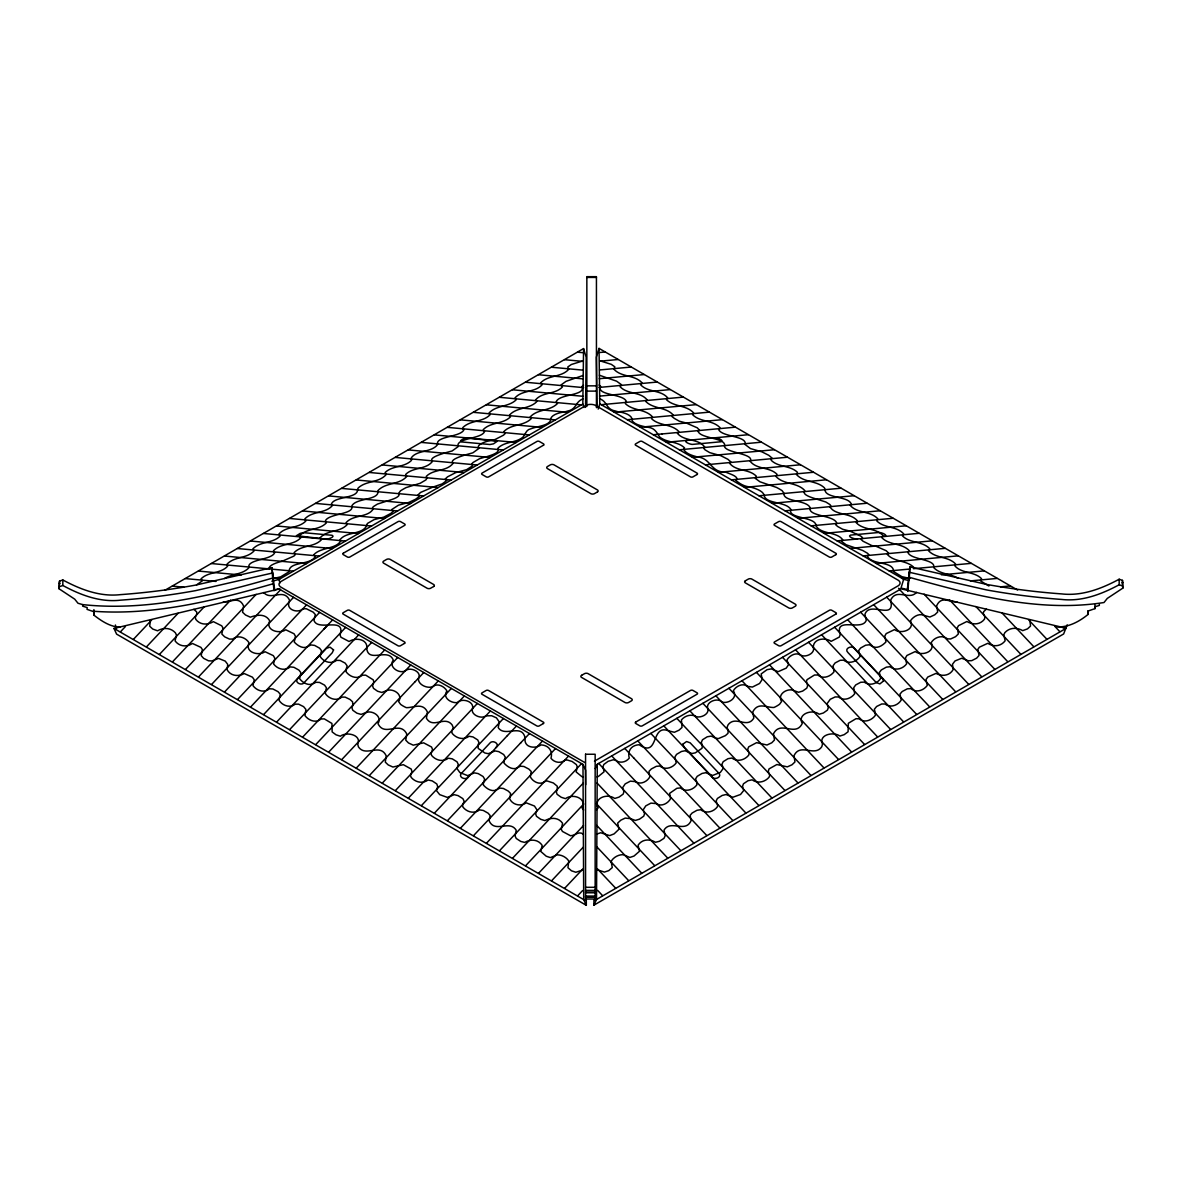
<?xml version="1.0" encoding="UTF-8"?>
<svg xmlns="http://www.w3.org/2000/svg" width="1182" height="1182" viewBox="0 0 1182 1182"><rect width="100%" height="100%" fill="white"/><g stroke="black" fill="none" stroke-linecap="round" stroke-linejoin="round"><path stroke-width="1.5" d="M274.697 590.409L271.949 567.641L195.547 585.12A588.991 480.911 0 0 1 120.298 594.649C99.938 596.984 80.376 589.404 62.823 579.963L59.514 581.13L59.1 588.828L74.702 599.141L77.997 603.248L82.666 604.608L82.666 606.159L87.202 607.563L87.04 609.365L93.984 611.788L93.91 615.157C101.534 621.052 110.074 626.785 120.003 627.243M1067.183 624.82L1063.637 633.966L593.911 905.161L593.94 899.679M596.526 899.458L597.265 764.266L901.142 588.828L1066.253 628.263L596.526 899.458L593.911 905.161M1029.847 620.033L1030.541 626.061L1027.498 628.883L1022.711 630.627C1016.83 627.273 1009.768 627.302 1004.818 632.68L1003.784 634.926L1005.158 640.777C1000.74 646.569 993.441 647.086 987.812 643.303L979.346 647.204L977.869 649.376L979.051 655.463L976.657 658.138L971.722 660.649L968.339 660.782L961.69 658.256L955.012 660.945L952.485 664.269L953.15 669.559C949.648 675.956 941.788 676.68 936.011 673.385L927.796 677.02L925.994 679.62L927.279 685.442C923.526 690.598 915.991 693.11 910.849 688.604L907.303 688.825L902.206 691.514L899.96 694.1L901.245 700.04C898.069 705.358 890.268 708.254 885.067 704.029L881.698 703.97L876.63 706.481L874.325 709.289L875.434 713.322M583.878 407.524L582.829 404.037L583.568 348.572L164.963 590.246M585.518 407.391L586.183 357.289L583.568 348.572M909.977 566.828L907.303 589.67M907.761 591.428L910.051 566.917L986.453 584.381A588.991 480.911 0 0 0 1061.702 593.911C1082.062 596.245 1101.624 588.666 1119.177 579.224L1122.486 580.392L1122.9 588.089L1107.298 598.402L1104.003 602.524C1038.756 612.778 972.121 594.841 909.401 577.333L909.401 571.807M611.301 862.195L611.478 860.792C613.96 857.068 618.644 854.542 623.136 854.689L629.873 857.452L634.01 856.049L639.462 851.291L638.073 845.219C642.181 838.998 649.745 838.762 655.493 842.264L659.482 841.274L663.988 838.319L665.156 835.822L664.033 830.104C670.652 819.185 685.383 833.62 691.13 820.589L690.096 815.373L692.105 813.039L696.966 810.291L700.66 809.714C705.935 813.851 713.189 812.137 717.282 806.937L717.666 805.105L716.1 801.056L717.4 798.456L722.202 795.442L726.029 794.526L732.884 797.244L740.523 794.481L743.759 790.433L742.532 786.311L743.463 783.784L748.014 780.726L752.121 779.839C757.573 783.755 764.695 782.262 769.054 777.254L769.733 775.318L768.27 771.344L769.039 768.891L776.899 764.518L787.315 766.867L791.999 764.784L794.954 761.976L794.023 755.697C800.303 742.385 814.428 757.514 821.815 746.684L822.495 744.084C818.358 734.583 833.65 731.348 839.87 736.046L844.17 734.672L848.085 731.776L848.321 723.295L855.975 718.7L859.196 718.848C864.249 723.207 871.681 720.385 875.286 715.435L875.434 713.352M859.521 653.764L860.008 656.498C856.536 661.817 848.868 664.373 843.593 660.162L840.121 660.31L835.083 662.969L833.088 665.717L834.004 671.819C830.252 676.769 822.894 679.369 817.796 675.011L814.472 675.011L807.011 679.68L806.419 681.689L807.661 685.752L806.759 688.175L802.637 691.086L798.471 692.283L793.654 690.48M504.123 760.469L505.335 757.174L503.665 754.53L498.774 751.634L495.14 750.939L488.269 753.673L484.886 752.993L478.267 748.457L477.868 745.65M325.331 691.692L325.582 693.937C329.335 698.961 336.707 701.384 341.805 697.114L345.129 697.114L349.961 699.434L352.576 701.812L352.842 705.196M345.986 669.736L346.237 671.982C349.99 676.887 357.348 679.606 362.446 675.188L365.77 675.173L373.231 679.842L373.822 681.851L372.581 685.915L373.482 688.338L377.605 691.248L381.771 692.445L386.588 690.643M59.1 588.828L59.514 581.13M557.328 789.31L557.239 786.193L553.368 782.972L546.808 780.874L544.237 781.849M366.922 647.899C367.351 638.679 355.206 637.394 349.089 641.501L340.933 637.231L340.047 634.926C346.119 616.058 318.032 631.956 313.984 620.432L315.313 614.551L313.26 612.187L306.315 608.745L302.843 608.819M1017.628 590.069L599.038 348.395L596.408 357.112L597.073 407.214M598.195 409.09L599.776 403.86L599.038 348.395M599.776 403.86L903.654 579.298L901.024 588.03L908.131 589.759M504.079 760.514L504.034 763.084C507.078 766.557 512.53 770.265 517.199 767.916M483.438 782.44L483.394 785.07C486.452 788.512 491.86 792.221 496.514 789.857M477.897 745.606L478.932 742.473L477.735 739.932L473.007 736.947L469.062 736.268C463.654 740.316 456.488 738.469 452.263 733.49L451.716 731.584L453.194 727.58L452.233 725.083C444.772 715.036 433.1 729.427 426.421 718.228L427.411 711.992C422.713 702.064 413.316 707.929 406.298 707.649A41.148 31.101 -24.7 0 1 400.624 704.369L398.63 701.635C403.372 694.469 392.971 687.983 386.632 690.598M366.701 648.091C368.075 663.796 388.198 647.204 393.266 660.088C387.903 667.298 400.225 674.833 406.18 670.297C410.45 666.84 421.915 671.878 418.635 677.951M325.36 691.647L326.498 687.85L324.548 685.117L319.509 682.428L316.008 682.28L312.476 683.979M346.016 669.706L347.153 665.88L345.159 663.132L340.12 660.472L336.648 660.339C331.359 664.506 323.72 661.994 320.233 656.66L320.721 653.927M352.812 705.24L351.926 707.855L352.812 710.279L356.905 713.174L361.101 714.401L365.932 712.583M857.423 521.572L857.172 520.568C850.139 512.353 835.024 515.736 829.897 506.664M418.561 678.054C417.187 684.526 427.869 689.269 433.129 686.432M557.283 789.369L556.308 791.881L557.091 794.289L561.228 797.274L565.484 798.648C573.078 793.004 587.173 798.515 582.12 808.045L583.672 809.995M595.3 768.551L597.265 764.266M472.593 708.535C474.218 701.236 461.926 697.676 457.109 702.625C450.918 703.29 442.112 697.513 446.929 690.997C444.668 686.668 437.754 682.782 433.203 686.358M704.9 447.431C699.064 438.182 684.393 441.832 677.419 433.336L678.631 432.42M472.534 708.639C470.318 714.386 480.409 719.011 484.975 716.381M320.765 653.853L321.548 650.721L319.613 648.194L314.634 645.402L310.925 644.929L307.305 646.805M836.753 523.478L836.516 522.474C832.822 515.086 807.528 516.298 810.158 507.772C806.922 499.676 782.661 502.158 783.888 493.101L782.115 490.663A41.148 12.707 16.7 0 0 776.441 487.398L759.967 481.798L755.342 478.415L756.332 476.198C748.915 468.648 736.312 471.662 729.545 463.226L731.037 462.103L727.92 459.31L720.857 455.705L709.747 452.647L705.004 449.81L703.807 448.362L704.841 447.431M483.468 782.381L484.679 779.145L483.054 776.5L478.163 773.589L474.499 772.88L467.629 775.614L459.901 772.585L457.035 768.581L458.276 764.414L457.05 761.843L452.292 758.859L448.362 758.209C442.984 762.287 435.803 760.41 431.607 755.446L431.075 753.51L432.538 749.506L431.563 747.024L423.644 742.828L413.242 745.162L408.484 742.961L405.766 740.183L406.756 733.948C399.679 720.001 384.741 737.642 377.974 723.606C382.613 716.484 372.374 709.909 365.977 712.539M683.787 449.382C685.575 453.711 692.844 455.779 697.587 456.976M625.411 402.456L625.5 403.756C633.124 410.996 645.342 408.869 652.434 416.803L651.504 418.635C659.172 426.111 671.154 423.599 678.719 431.371L678.675 432.405M447.505 820.618L520.981 742.547M495.568 747.807C500.932 744.069 492.229 738.986 489.496 743.522L461.748 772.998C457.153 777.165 466.373 781.125 468.56 776.485M272.023 573.107L195.547 590.645A588.991 480.911 0 0 1 120.298 600.19C99.938 602.51 80.376 594.945 62.823 585.489L59.514 586.671M328.271 624.495L250.643 706.969M120.446 631.809L125.41 626.534M133.463 639.314L151.71 619.929M146.494 646.835L178.054 613.31M159.511 654.355L204.368 606.691M172.513 661.861L230.653 600.101M185.618 669.308L256.139 594.383M198.576 676.902L280.533 589.818M211.608 684.437L293.535 597.338M224.61 691.943L306.566 604.859M237.626 699.448L319.598 612.379M332.615 619.885L323.646 629.4M263.675 714.489L345.632 627.406M276.691 722.01L358.648 634.926M289.708 729.53L371.68 642.447M302.725 737.036L384.697 649.967M315.757 744.571L397.713 657.473M328.759 752.077L410.73 664.993M341.775 759.583L414.705 682.103M414.793 682.058L423.777 672.528M356.358 768.005L438.3 680.906M369.375 775.525L451.347 688.441M382.377 783.016L464.363 695.962M395.409 790.551L477.365 703.467M408.425 798.072L490.397 710.988M421.442 805.577L503.414 718.508M434.459 813.098L507.447 735.544M507.388 735.632L516.445 726.029M520.508 743.064L529.462 733.549M460.507 828.139L542.479 741.055M473.524 835.644L555.496 748.575M486.526 843.15L568.527 756.096M499.558 850.685L581.544 763.616M512.663 858.132L583.199 783.193M525.621 865.726L583.76 803.967M538.623 873.232L583.48 825.583M551.639 880.753L583.199 847.228M564.671 888.273L582.918 868.888M577.688 895.793L582.652 890.504M815.772 525.31C820.219 534.722 836.472 531.191 842.692 539.716L841.303 541.238L846.209 544.799L862.609 550.428L867.425 553.206L868.755 554.535L867.425 556.486C872.375 565.07 892.159 561.199 893.533 570.492A5.57 1.714 16.7 0 0 893.607 571.6L901.91 576.668L909.785 578.471M596.57 809.818L598.122 807.882C593.054 798.278 607.179 792.886 614.758 798.471L619.013 797.111L623.15 794.127L623.933 791.718L622.53 787.833L625.204 783.873L630.39 781.139L636.005 781.686M666.633 398.644L666.53 399.767C674.168 407.066 686.432 404.909 693.642 412.917L692.593 414.69C700.158 422.314 712.155 419.758 719.779 427.426L720.178 428.298L718.597 429.421C721.567 437.148 747.585 435.73 745.044 444.462L750.526 448.613L761.843 451.82L768.788 455.306L772.23 458.247L770.767 459.37L771.536 460.625C778.968 467.511 790.182 465.28 797.466 472.312L796.52 474.558C803.967 482.773 816.393 480.365 824.312 487.723L825.006 489.023C824.061 498.228 846.223 496.085 850.597 502.793L851.336 504.034L850.109 505.261C857.231 513.697 870.233 510.624 877.783 518.75L876.822 520.937C884.254 528.517 896.547 525.798 903.742 533.909L903.196 534.752M816.038 525.236C814.753 516.431 787.389 518.942 790.847 509.368C785.454 501.138 765.685 504.212 764.119 495.317M583.524 385.184L581.972 386.514C586.198 395.985 558.672 393.724 556.161 401.924L557.564 403.047L557.091 403.934C549.482 411.173 537.249 409.046 530.157 416.98L531.087 418.812C523.434 426.288 511.437 423.777 503.887 431.548L505.187 433.513L503.517 435.168L494.992 439.556L491.387 440.162M1088.09 610.725L1088.09 614.418C1079.255 621.614 1068.676 627.317 1056.944 626.977M929.628 549.763L929.791 548.773C922.256 540.809 910.051 543.572 902.457 535.889L903.181 534.766M836.723 523.478L835.6 524.645L837.595 526.448L842.618 529.255L849.607 531.014M857.393 521.572L856.241 522.725C863.569 530.452 875.906 527.674 883.161 535.712L881.861 537.692C889.352 545.508 901.6 542.715 909.18 550.561L907.939 552.511C910.731 560.002 936.262 558.983 933.677 567.567C940.207 574.511 950.461 573.521 958.07 578.338M496.588 789.827L499.853 788.098L503.399 788.468L508.334 791.127L510.624 793.521L509.664 798.781C512.545 804.972 520.745 806.789 526.212 802.829L534.471 806.035L537.042 809.995L535.653 813.896L536.495 816.319L540.706 819.303L544.917 820.589C550.812 817.486 558.14 817.013 562.573 823.263L561.273 829.409L562.469 831.463L570.522 835.748C575.028 835.704 578.737 830.621 583.376 834.211M517.258 767.872L520.449 766.172L523.936 766.497L528.886 769.113L531.235 771.506L530.319 776.781C532.461 781.391 539.553 785.38 544.252 781.878M829.941 506.65L830.828 505.881L829.941 504.581L825.849 502.01L816.821 499.159M986.364 609.173L983.66 611.655L983.291 613.547L984.931 617.063L984.443 619.235C979.745 625.13 972.638 624.835 966.876 621.496L958.513 625.662L957.287 627.79L957.627 629.843M641.663 383.5L641.974 382.732C634.35 374.561 621.614 377.501 613.975 369.286L614.803 366.789L611.242 364.322L599.762 360.761M196.552 584.883L202.225 580.953L201.043 578.87C208.268 571.453 220.65 573.935 227.609 566.208L226.944 564.257C234.258 556.22 246.787 558.923 254.1 550.871L252.815 548.95C260.335 540.972 272.54 543.735 280.134 536.067L278.849 534.087C286.044 525.975 298.352 528.694 305.769 521.114L304.808 518.928C312.358 510.772 325.36 513.86 332.497 505.438L331.255 504.212L332.009 502.971C336.323 496.292 358.53 498.405 357.585 489.2L358.279 487.9C366.213 480.542 378.639 482.95 386.071 474.736L385.879 474.012M764.178 495.288C763.084 490.737 754.544 488.033 749.654 486.895M683.817 449.367L684.511 447.845C677.552 441.078 666.988 443.043 659.659 436.971C656.852 432.686 654.784 428.061 648.445 427.337C642.801 426.525 630.848 423.895 631.942 418.546C630.479 414.321 623.15 412.429 618.511 411.809A5.57 1.714 16.7 0 1 615.482 411.026C606.011 409.297 607.622 402.53 600.944 399.294A17.39 5.363 16.7 0 0 599.525 398.6M625.47 402.456L626.43 401.747C624.244 393.606 596.009 395.734 600.633 386.337L599.067 385.007M271.845 581.204L278.952 579.476L582.829 404.037M594.457 761.164L898.483 585.622A7.181 4.152 0 0 0 898.586 580.451L595.565 405.456A7.166 4.137 0 0 0 593.157 404.613A7.195 4.152 0 0 0 586.612 405.13L281.124 581.411A7.195 4.152 0 0 0 279.129 585.075A7.166 4.137 0 0 0 281.006 587.203L584.13 762.154A7.195 4.152 0 0 0 585.326 762.567M583.228 375.403L565.986 381.358L561.125 384.918L562.425 386.972C555.008 394.773 542.331 391.67 535.49 400.004L536.894 401.112L536.465 401.998C528.856 409.267 516.637 407.125 509.516 415.045L510.461 416.862C502.838 424.412 490.825 421.871 483.246 429.613L484.531 431.593C481.576 439.157 455.262 437.872 458.128 446.633L452.145 450.948L443.93 453.208M666.648 398.644L667.667 397.817C660.62 389.572 647.972 392.705 640.585 384.726L641.663 383.515M224.536 578.515C232.13 573.684 242.399 574.703 248.914 567.744C246.344 559.16 271.816 560.179 274.667 552.688L273.426 550.753C281.006 542.893 293.239 545.685 300.745 537.869L299.43 535.889C306.699 527.852 319.037 530.629 326.35 522.902L325.434 520.745C328.862 513.431 354.63 514.466 351.778 506.059C355.575 497.844 378.595 500.577 378.063 491.357L377.826 490.722C385.539 482.241 398.807 485.137 406.608 476.671L406.505 475.977M596.866 834.049L600.707 832.749L604.962 834.137M307.217 646.864C302.548 649.021 297.376 645.387 294.259 642.062L295.47 636.285L294.052 633.774L285.763 629.784C279.292 634.335 265.108 630.375 269.747 620.919C265.595 613.34 256.849 614.788 250.333 617.181L245.487 614.98L242.546 612.202L243.625 606.026C239.074 595.669 230.327 602.436 223.324 601.948M564.242 760.632C560.017 763.779 554.107 762.272 550.975 758.297C552.88 751.678 549.408 745.325 541.09 744.896C535.091 749.166 523.552 747.645 525.133 738.174C522.104 722.837 504.699 737.775 498.228 727.61L499.306 721.966L496.44 717.858L491.697 715.745L485.817 715.864M929.613 549.778L928.491 550.694C935.804 558.746 948.333 556.042 955.647 564.08L954.997 566.03C961.941 573.758 974.323 571.275 981.562 578.692L980.38 580.776L988.891 586.006M302.828 608.819C297.894 613.827 285.468 609.454 289.28 601.889A5.57 4.211 -24.7 0 0 289.147 599.437C283.311 588.71 272.008 599.939 264.635 593.467A17.39 13.15 -24.7 0 1 263.571 592.566M281.951 561.347L293.904 556.087L295.323 554.565L294.111 552.629C301.691 544.799 313.91 547.576 321.401 539.775L320.086 537.795C327.37 529.772 339.662 532.535 347.006 524.823L346.09 522.651C353.108 514.451 368.282 517.805 373.349 508.748L315.609 503.414M312.447 684.023C307.689 685.708 302.282 682.428 299.578 678.586L300.893 672.647L298.928 670.12L293.934 667.313L290.225 666.884C284.965 671.258 277.548 669.189 273.574 663.959L274.815 658.182L273.323 655.641L265.034 651.725C258.533 656.365 244.452 652.228 249.062 642.816C245.826 637.467 237.966 634.645 232.765 639.034L229.559 639.107L224.683 636.847L221.861 634.069L222.955 627.952L221.728 625.825L213.381 621.658C207.604 625.012 200.497 625.293 195.798 619.398L195.311 617.24L196.951 613.709L196.581 611.818L193.878 609.336M1094.96 604.933L1094.96 608.627L1088.016 611.05L1088.09 614.418M271.949 567.641L273.278 583.716C215.065 600.412 154.133 615.792 93.23 611.227M1122.9 588.089L1122.486 585.932L1119.177 584.765C1101.624 594.206 1082.062 601.771 1061.702 599.451A588.991 480.911 0 0 1 986.453 589.907L910.051 572.443M956.918 601.786C949.855 602.554 941.345 595.152 936.617 605.864L937.001 607.932M1122.058 582.815L1122.9 582.563M491.298 440.162C487.944 440.96 475.415 444.181 478.784 448.539L472.859 452.824L464.585 455.114M582.844 360.938L571.349 364.499L567.803 366.967L568.616 369.464C560.992 377.679 548.256 374.738 540.617 382.909L542.006 384.918C534.619 392.882 521.971 389.75 514.924 397.994L516.061 399.944C508.437 407.243 496.159 405.086 488.964 413.094L489.998 414.867C482.433 422.491 470.436 419.95 462.812 427.603L462.723 428.77M274.475 589.936L279.794 588.636M586.302 899.842L586.331 905.323L116.604 634.128L113.989 628.425L279.1 588.991L582.977 764.429L585.592 770.132L585.681 784.745M582.992 869.952L575.841 872.257L571.497 870.809L567.951 867.736L568.764 860.954C566.281 857.231 561.598 854.704 557.106 854.867L550.369 857.615L546.232 856.211L540.78 851.454L542.169 845.381C538.061 839.161 530.496 838.924 524.749 842.426L520.76 841.436L516.253 838.481L515.086 835.984L516.209 830.266C509.59 819.348 494.815 833.635 489.112 820.751L490.146 815.536L488.136 813.201L483.29 810.453L479.582 809.877C474.337 813.94 467.112 812.359 462.96 807.099L462.576 805.267L464.142 801.219L462.842 798.618L458.04 795.604L454.213 794.688L447.357 797.407L439.719 794.644L436.483 790.595L437.709 786.488L436.779 783.947L432.228 780.903L428.12 780.002C422.639 783.917 415.562 782.44 411.188 777.416L410.509 775.481L411.971 771.521L411.203 769.054L403.343 764.68L392.926 767.029L388.243 764.946L385.288 762.139L386.218 755.859C379.939 742.547 365.799 757.662 358.427 746.847L357.747 744.246C361.958 734.805 346.444 731.392 340.372 736.209L336.072 734.835L332.157 731.939L331.935 723.458L324.267 718.863L321.046 719.011C315.978 723.443 308.561 720.503 304.956 715.598L305.916 709.451L303.611 706.644L298.544 704.132L295.175 704.191C289.974 708.432 282.173 705.521 278.996 700.202L280.282 694.262L278.036 691.677L272.939 688.988L269.393 688.766C264.266 693.243 256.701 690.79 252.963 685.604L254.248 679.783L252.446 677.183L244.231 673.548C238.454 676.843 230.593 676.134 227.092 669.721L227.757 664.432L225.23 661.107L218.552 658.418L211.903 660.945L208.52 660.812L203.585 658.315L201.191 655.626L202.373 649.539L200.896 647.367L192.43 643.466C186.8 647.248 179.501 646.731 175.084 640.94L176.458 635.089L175.424 632.843C170.474 627.465 163.411 627.435 157.531 630.789L152.744 629.046L149.7 626.224L150.395 620.195M485.669 457.05C488.905 455.883 500.474 453.016 497.888 449.012L498.08 448.022C505.039 441.255 515.618 443.22 522.946 437.148C525.709 434.104 525.975 429.524 531.132 428.697C537.027 426.362 551.329 425.357 550.664 418.724C552.127 414.498 559.455 412.607 564.095 411.986M272.82 578.663L280.681 576.846L288.999 571.778A5.57 1.714 -16.7 0 0 289.147 570.743M443.885 453.208C440.768 454.376 428.372 457.73 432.39 461.512C425.623 469.948 413.035 466.92 405.618 474.47L406.386 475.888M464.556 455.114C461.438 456.282 448.997 459.665 453.046 463.418C446.279 471.854 433.676 468.826 426.274 476.376L427.042 477.794M386.47 501.257C389.41 500.193 401.688 497.267 398.718 493.278L400.476 490.855A41.148 12.707 -16.7 0 1 406.15 487.575L420.157 483.29L425.963 479.877L427.086 477.809M484.827 457.138L479.626 458.675L473.036 462.487L471.766 463.891L472.564 465.871L466.58 469.682L455.661 472.637L447.505 476.863L445.186 479.035L446.781 480.498L442.186 483.881L433.055 487.073M386.425 501.242L377.442 504.079L373.335 506.664L372.433 507.965L373.32 508.733M432.952 487.073L420.526 492.466L417.97 494.948L419.182 496.573L415.562 499.247L408.765 502.439L398.452 505.187L391.759 509.545L393.118 511.451L390.814 513.431L383.795 517.14L374 519.666L367.41 523.463L366.553 525.414M884.505 536.347C889.13 535.283 880.162 531.811 878.241 532.535L850.493 535.106C846.667 536.628 855.532 539.657 857.511 538.844M281.907 561.347C278.612 562.056 267.605 565.218 269.333 568.985M661.757 433.971L735.248 427.175M687.185 440.502C682.191 441.374 691.263 445.097 693.243 444.329L721.005 441.758C724.891 440.31 716.129 437.251 714.179 438.005M850.139 548.404L932.096 540.839M600.101 352.472L605.066 352.014M599.821 361.204L618.068 359.52M599.54 369.966L631.099 367.055M599.259 378.713L644.116 374.561M598.978 387.445L657.118 382.067M599.555 396.118L670.091 389.602M601.195 404.687L683.181 397.122M614.212 412.193L696.213 404.643M627.243 419.713L709.23 412.149M640.275 427.234L722.232 419.669M653.277 434.754L662.245 433.912M666.308 442.275L748.295 434.71M679.325 449.795L761.297 442.216M692.357 457.301L774.328 449.736M705.373 464.822L787.33 457.242M718.39 472.342L800.377 464.777M731.407 479.848L813.379 472.283M744.453 487.383L826.381 479.789M758.977 495.775L840.978 488.225M772.023 503.31L853.98 495.731M785.04 510.816L866.982 503.237M798.042 518.322L880.029 510.772M811.074 525.842L893.031 518.277M824.09 533.363L906.062 525.798M837.122 540.883L919.064 533.304M863.156 555.909L945.127 548.345M876.172 563.43L958.129 555.85M889.204 570.965L910.022 569.015M913.479 568.69L971.146 563.371M902.221 578.471L909.859 577.762M941.419 574.836L984.178 570.891M970.437 580.894L997.135 578.426M1000.533 586.833L1010.241 585.947M586.848 277.43L596.437 277.43M586.848 385.849L596.437 385.849M586.848 391.109L596.437 391.109M585.563 754.249L595.152 754.249L595.152 900.123M585.563 887.298L595.152 887.298M585.563 890.386L595.152 890.386M585.563 892.114L595.152 892.114M585.563 892.779L595.152 892.779M585.563 896.296L595.152 896.296M585.563 896.503L595.152 896.503M585.563 897.182L595.152 897.182M585.563 899.014L595.152 899.014M686.195 422.993L679.355 421.22L674.42 418.443L672.13 416.685L673.09 414.867C665.954 406.948 653.735 409.09 646.126 401.821L645.712 400.934L647.101 399.826C640.275 391.478 627.583 394.581 620.166 386.795L621.481 384.726L616.605 381.18L599.377 375.226M875.478 546.069L871.828 545.582L863.126 541.282L861.19 539.583L862.505 537.603L860.688 536.037L849.666 530.999M749.536 486.895C744.394 486.496 739.518 483.689 735.81 480.32C740.375 476.656 728.467 473.539 725.645 472.091C710.485 472.578 711.342 458.527 697.764 456.961M250.495 541.016L323.986 547.798M529.314 434.932L447.343 427.352M577.54 352.192L582.504 352.65M564.523 359.697L582.77 361.382M551.492 367.233L583.051 370.143M538.475 374.738L583.332 378.89M525.473 382.244L583.613 387.622M512.515 389.779L583.051 396.295M499.41 397.3L581.396 404.865M486.378 404.82L568.379 412.37M473.376 412.326L555.348 419.891M460.359 419.846L542.331 427.411M434.311 434.887L516.298 442.452M421.294 442.393L503.266 449.973M408.278 449.914L490.249 457.478M395.261 457.419L477.218 464.999M382.229 464.954L464.216 472.519M369.227 472.46L451.199 480.025M356.21 479.966L438.153 487.56M341.613 488.402L423.629 495.952M328.611 495.908L410.582 503.488M397.566 510.993L373.349 508.748M302.562 510.949L384.549 518.499M289.56 518.455L371.532 526.02M276.544 525.975L358.501 533.54M263.527 533.481L345.484 541.061M323.499 547.754L332.452 548.581M237.479 548.522L319.45 556.087M224.462 556.042L306.419 563.607M211.46 563.548L293.387 571.142M198.428 571.069L241.187 575.013M272.732 577.939L280.37 578.648M185.456 578.604L216.07 581.426M172.365 586.124L183.816 587.173M656.675 803.642L650.957 803.11L645.771 805.873L643.2 809.833L644.589 813.733L643.747 816.156L639.536 819.141L635.325 820.426L630.627 818.712M686.24 423.008L697.291 427.825L699.567 430.263L698.074 431.415C700.941 438.95 727.314 437.68 724.477 446.456C726.103 453.09 754.884 453.593 750.201 461.335C756.982 469.771 769.571 466.742 776.988 474.278L775.983 476.494C783.784 484.945 797.052 482.064 804.779 490.545L804.543 491.18C801.765 495.125 813.674 498.139 816.777 499.173M875.537 546.054L886.234 550.738L888.775 553.309L887.283 554.388C894.405 562.484 907.022 559.913 914.247 567.833M688.751 752.328L691.972 753.51L695.356 752.831L701.99 748.295L702.404 745.502L676.828 718.346M82.666 604.608C146.745 611.449 211.297 595.772 272.599 578.072L272.599 572.546M597.25 869.789L604.401 872.08L608.745 870.646L612.291 867.573L611.286 862.225M903.654 579.298L908.973 580.598M1060.815 627.007L1066.134 628.307M59.1 583.302L59.942 583.553M908.722 577.451L910.125 577.895M314.501 555.629L313.836 554.713C320.706 547.015 336.397 549.364 340.859 540.647M872.937 646.643L869.317 644.766L865.608 645.224L860.629 648.032L858.693 650.543L859.477 653.69M668.421 730.801C650.484 723.739 659.334 758.534 639.152 744.734C630.833 745.148 627.361 751.516 629.267 758.135C626.135 762.094 620.225 763.616 615.999 760.469M715.538 738.115L718.361 738.602L725.408 735.647L727.979 733.328L728.201 730.225L702.876 703.305M635.99 781.716C640.688 785.217 647.78 781.228 649.923 776.618L649.287 774.461M800.391 654.931C804.898 658.093 814.886 653.676 813.541 647.928M793.624 690.436C787.271 687.821 776.869 694.307 781.612 701.473L779.618 704.206A41.148 31.101 24.7 0 1 773.944 707.486C766.66 707.752 757.987 701.739 752.831 711.83L753.008 713.884M923.896 615.364C919.108 613.03 913.095 616.738 910.509 620.757C915.208 630.08 900.847 634.379 894.478 629.622L886.19 633.611L884.771 636.123L885.983 641.9C882.88 645.224 877.694 648.859 873.025 646.702M695.075 715.997C690.391 713.987 684.57 716.041 681.438 719.927L682.014 727.447L678.985 730.21L674.39 732.279L668.48 730.831M314.545 555.643L315.166 556.663C310.423 565.262 290.063 561.391 289.117 570.729M462.738 428.785L463.994 429.598C461.024 437.325 435.02 435.907 437.562 444.639C431.223 453.046 415.547 449.603 410.73 458.852M604.992 834.152L609.72 835.585L614.108 833.886L618.969 829.247L617.669 823.1L620.846 820.16L625.219 818.092L630.582 818.668M695.267 716.218C699.833 718.848 709.924 714.223 707.708 708.476M747.127 686.269L752.402 687.067L759.568 683.492L762.124 679.547L761.193 673.917L767.044 669.677L771.329 668.894L778.125 671.672L786.237 668.125L788.527 664.712L786.976 659.925C789.31 655.774 795.737 652.021 800.332 654.887M410.745 458.867L411.824 459.547L411.055 460.817C403.623 467.673 392.424 465.442 385.14 472.49L385.849 473.997M715.509 738.085L711.18 736.105L707.235 736.785L702.507 739.769L701.31 742.311L702.344 745.443L758.8 805.415M340.815 540.632L339.899 539.893C346.208 531.235 362.061 535.121 366.819 525.488M923.955 615.423L929.909 617.019L934.755 614.817L937.695 612.04L937.031 607.976M113.989 628.425L583.716 899.62L586.331 905.323M656.704 803.686C661.388 807.158 668.377 803.154 670.578 798.618L669.618 793.358L676.858 788.305L680.389 787.936C685.575 792.221 692.962 790.108 696.848 784.907L696.804 782.277M688.707 752.284L685.102 750.762L681.467 751.471L676.577 754.367L674.907 757.012L676.207 762.922C672.336 768.182 664.845 770.236 659.807 766.01L656.306 766.335L651.356 768.95L649.007 771.344L649.258 774.387M747.039 686.195C742.503 682.62 735.573 686.506 733.313 690.835C738.395 697.587 728.26 704.147 722.054 702.049C717.592 697.217 705.802 701.842 707.649 708.373M856.108 628.735L929.599 706.806M650.78 733.387L732.737 820.456M1054.832 626.357L1059.796 631.646M1028.547 619.767L1046.779 639.152M1002.188 613.148L1033.748 646.672M975.874 606.529L1020.731 654.193M949.589 599.924L1007.729 661.698M924.102 594.221L994.623 669.145M899.724 589.655L981.666 676.739M886.707 597.176L968.634 684.275M873.675 604.696L955.632 691.78M860.644 612.217L942.615 699.286M847.642 619.723L856.595 629.238M834.61 627.243L916.567 714.327M821.593 634.764L903.55 721.847M808.562 642.284L890.534 729.368M795.545 649.805L877.532 736.874M782.528 657.31L864.485 744.409M769.512 664.831L851.483 751.9M756.465 672.366L838.466 759.42M741.941 680.743L823.884 767.842M728.895 688.279L810.867 775.362M797.865 782.853L715.878 695.799M784.833 790.389L728.127 730.166L727.048 727.418L728.023 724.921C735.47 714.874 747.157 729.264 753.821 718.065L753.052 713.928M689.845 710.825L771.816 797.894M663.796 725.866L745.783 812.935M637.763 740.892L719.735 827.976M633.685 757.884L706.718 835.482M624.746 748.413L633.803 758.031M611.715 755.933L693.716 842.988M598.698 763.454L680.684 850.523M597.043 783.031L667.579 857.969M596.482 803.804L654.621 865.564M596.762 825.42L641.619 873.07M597.043 847.066L628.602 880.59M597.324 868.726L615.571 888.11M597.59 890.342L602.554 895.616M696.774 782.218L695.563 778.982L697.188 776.338L702.078 773.427L705.743 772.718L712.613 775.451L720.34 772.422L723.207 768.418L721.966 764.252L723.192 761.681L727.949 758.696L731.88 758.046C737.258 762.124 744.438 760.248 748.634 755.268L749.166 753.348L747.704 749.344L748.679 746.861L756.598 742.665L767 745L771.757 742.798L774.476 740.021L773.486 733.786C780.548 719.853 795.501 737.479 802.268 723.443C796.934 714.091 812.359 708.668 819.156 714.238L823.337 713.012L827.43 710.116L828.316 707.693L827.075 703.645L830.281 699.271L835.113 696.952L838.452 696.952C843.564 701.325 850.907 698.725 854.66 693.775L853.744 687.688L855.694 684.954L860.732 682.265L864.234 682.117C869.538 686.269 877.221 683.802 880.664 678.424L879.349 672.484L881.314 669.958L886.308 667.15L890.016 666.722C895.276 671.036 902.708 669.071 906.668 663.796L905.427 658.019L906.919 655.478L915.208 651.563C921.605 656.394 935.863 651.932 931.18 642.653C934.43 637.246 942.276 634.557 947.476 638.871L950.683 638.945L955.558 636.684L958.38 633.907L957.671 629.888M278.952 579.476L280.001 582.962M115.408 624.997L116.457 628.484M813.319 647.721C812.847 638.576 825.11 637.128 831.153 641.338L839.309 637.068L840.195 634.764C834.137 615.896 862.21 631.794 866.258 620.269L864.928 614.389C869.287 600.574 894.286 620.402 890.962 601.727A5.57 4.211 24.7 0 1 891.095 599.274C896.916 588.68 908.249 599.688 915.607 593.305A17.39 13.15 24.7 0 0 916.671 592.389M274.061 590.749L273.278 583.716M1094.96 608.627L1094.798 606.824L1099.334 605.42L1099.334 603.869M582.977 764.429L583.716 899.62M1122.486 580.392L1122.486 585.932M1119.177 579.224L1119.177 584.765M596.437 407.657L596.437 276.677L586.848 276.677L586.848 406.475M585.563 754.131L585.563 900.123M93.91 609.617L93.91 615.157M62.823 579.963L62.823 585.489M898.586 588.267A7.181 4.152 0 0 1 900.078 590.468M564.154 411.971A5.57 1.714 -16.7 0 0 567.124 411.203C576.506 409.474 575.013 402.707 581.662 399.472A17.39 5.363 -16.7 0 1 583.066 398.777M564.302 760.602A5.57 4.211 -24.7 0 1 567.271 760.011L572.132 761.489L576.388 764.606L577.244 766.822L576.181 771.964L581.81 776.574A17.39 13.15 -24.7 0 0 583.214 777.106M615.94 760.44A5.57 4.211 24.7 0 0 612.97 759.849L608.109 761.326L603.854 764.444L602.997 766.66L604.061 771.802L598.432 776.411A17.39 13.15 24.7 0 1 597.028 776.943M682.915 744.143L684.009 746.935L711.682 776.323C713.869 780.962 723.088 777.002 718.493 772.836L690.17 742.828L686.565 741.528L682.915 744.143M333.56 649.923L332.26 652.745L304.513 682.221C301.957 686.698 293.166 681.999 298.233 678.158L326.483 648.253L330.059 647.175L333.56 649.923M883.619 680.876L879.866 683.935L876.246 682.546L847.982 652.582C843.401 648.253 852.946 644.515 855.014 649.302L882.57 678.601L883.619 680.876M497.194 441.3L493.529 443.826L489.924 444.521L461.601 441.935C457.7 440.487 466.462 437.429 468.412 438.182L497.194 441.3M296.505 535.682L325.08 539.022C327.059 539.834 335.924 536.805 332.112 535.283L303.848 532.698L300.228 533.363L296.505 535.682M343.356 553.191L343.12 553.353A1.758 1.019 0 0 0 343.268 554.609L347.36 556.988A1.758 1.019 0 0 0 349.739 557.062L404.702 525.34A1.758 1.019 0 0 0 404.599 523.951L400.521 521.602A1.758 1.019 0 0 0 398.053 521.617L343.356 553.191M635.798 722.025L635.561 722.187A1.758 1.019 0 0 0 635.694 723.443L639.802 725.822A1.758 1.019 0 0 0 642.181 725.896L697.129 694.174A1.758 1.019 0 0 0 697.025 692.785L692.947 690.436A1.758 1.019 0 0 0 690.495 690.451L635.798 722.025M581.647 675.306L581.441 675.439A2.615 1.507 0 0 0 581.411 677.316L625.012 702.507A2.615 1.507 0 0 0 628.617 702.463L631.469 700.823A2.615 1.507 0 0 0 631.513 698.71L587.882 673.533A2.615 1.507 0 0 0 584.617 673.607L581.647 675.306M745.428 580.746L745.221 580.879A2.615 1.507 0 0 0 745.192 582.77L788.793 607.947A2.615 1.507 0 0 0 792.398 607.903L795.25 606.263A2.615 1.507 0 0 0 795.294 604.15L751.663 578.973A2.615 1.507 0 0 0 748.398 579.047L745.428 580.746M433.691 586.479L430.514 588.296A2.615 1.507 0 0 1 427.249 588.326L383.618 563.149A2.615 1.507 0 0 1 383.722 561.066L386.558 559.426A2.615 1.507 0 0 1 390.223 559.396L433.809 584.588A2.615 1.507 0 0 1 433.691 586.479M597.471 491.919L594.295 493.736A2.615 1.507 0 0 1 591.03 493.766L547.399 468.589A2.615 1.507 0 0 1 547.502 466.506L550.339 464.866A2.615 1.507 0 0 1 554.003 464.836L597.59 490.028A2.615 1.507 0 0 1 597.471 491.919M543.543 445.171L488.594 476.907A1.758 1.019 0 0 1 486.186 476.848L482.108 474.484A1.758 1.019 0 0 1 482.138 473.066L537.116 441.359A1.758 1.019 0 0 1 539.302 441.433L543.395 443.797A1.758 1.019 0 0 1 543.543 445.171M543.38 723.517L539.288 725.881A1.758 1.019 0 0 1 536.909 725.955L481.946 694.233A1.758 1.019 0 0 1 482.049 692.844L486.127 690.495A1.758 1.019 0 0 1 488.594 690.51L543.513 722.246A1.758 1.019 0 0 1 543.38 723.517M835.896 554.624L831.803 557.003A1.758 1.019 0 0 1 829.409 557.077L774.461 525.355A1.758 1.019 0 0 1 774.565 523.966L778.643 521.617A1.758 1.019 0 0 1 781.095 521.631L836.029 553.368A1.758 1.019 0 0 1 835.896 554.624M835.984 614.005L781.036 645.741A1.758 1.019 0 0 1 778.628 645.682L774.55 643.318A1.758 1.019 0 0 1 774.579 641.9L829.542 610.193A1.758 1.019 0 0 1 831.744 610.267L835.837 612.631A1.758 1.019 0 0 1 835.984 614.005M404.54 643.377L400.462 645.741A1.758 1.019 0 0 1 398.053 645.8L343.105 614.064A1.758 1.019 0 0 1 343.253 612.69L347.345 610.326A1.758 1.019 0 0 1 349.532 610.252L404.51 641.959A1.758 1.019 0 0 1 404.54 643.377M697.04 474.499L692.962 476.863A1.758 1.019 0 0 1 690.569 476.922L635.606 445.186A1.758 1.019 0 0 1 635.753 443.811L639.861 441.447A1.758 1.019 0 0 1 642.048 441.374L697.011 473.081A1.758 1.019 0 0 1 697.04 474.499"/></g></svg>
